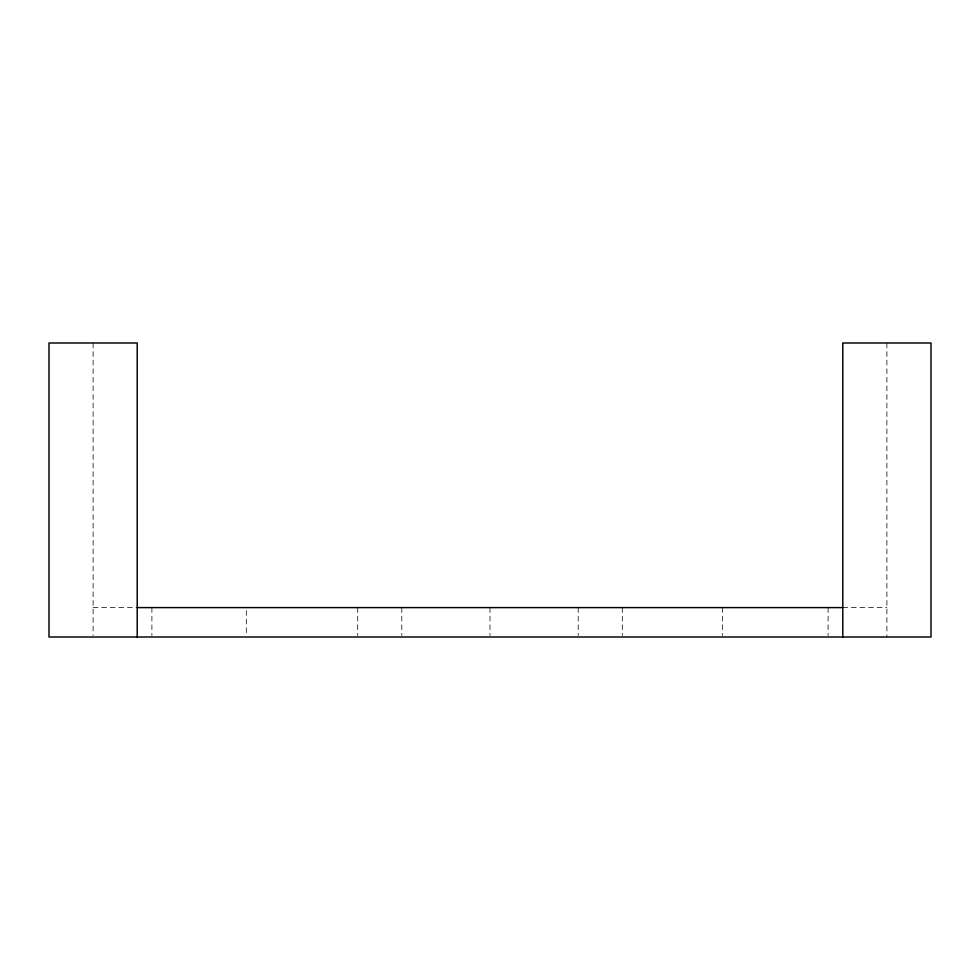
<?xml version="1.0" encoding="UTF-8"?>
<svg xmlns="http://www.w3.org/2000/svg" width="980" height="980" viewBox="0 0 980 980"><rect width="100%" height="100%" fill="white"/><g stroke="black" fill="none" stroke-linecap="round" stroke-linejoin="round"><path stroke-width="0.73" stroke-dasharray="4.9 3.68" d="M93.1 607.6L137.2 607.6M842.8 607.6L886.9 607.6M886.9 343L886.9 637M828.1 607.6L828.1 635.53M722.333 607.6L722.333 635.53M622.3 607.6L622.3 635.53M578.2 607.6L578.2 635.53M490 607.6L490 635.53M401.8 607.6L401.8 635.53M357.7 607.6L357.7 635.53M246.311 610.54L246.311 635.53M151.9 607.6L151.9 635.53M93.1 343L93.1 635.53"/><path stroke-width="1.47" d="M137.2 607.6L842.8 607.6M842.8 637L842.8 343L931 343L931 637L49 637L49 343L137.2 343L137.2 637"/></g></svg>
